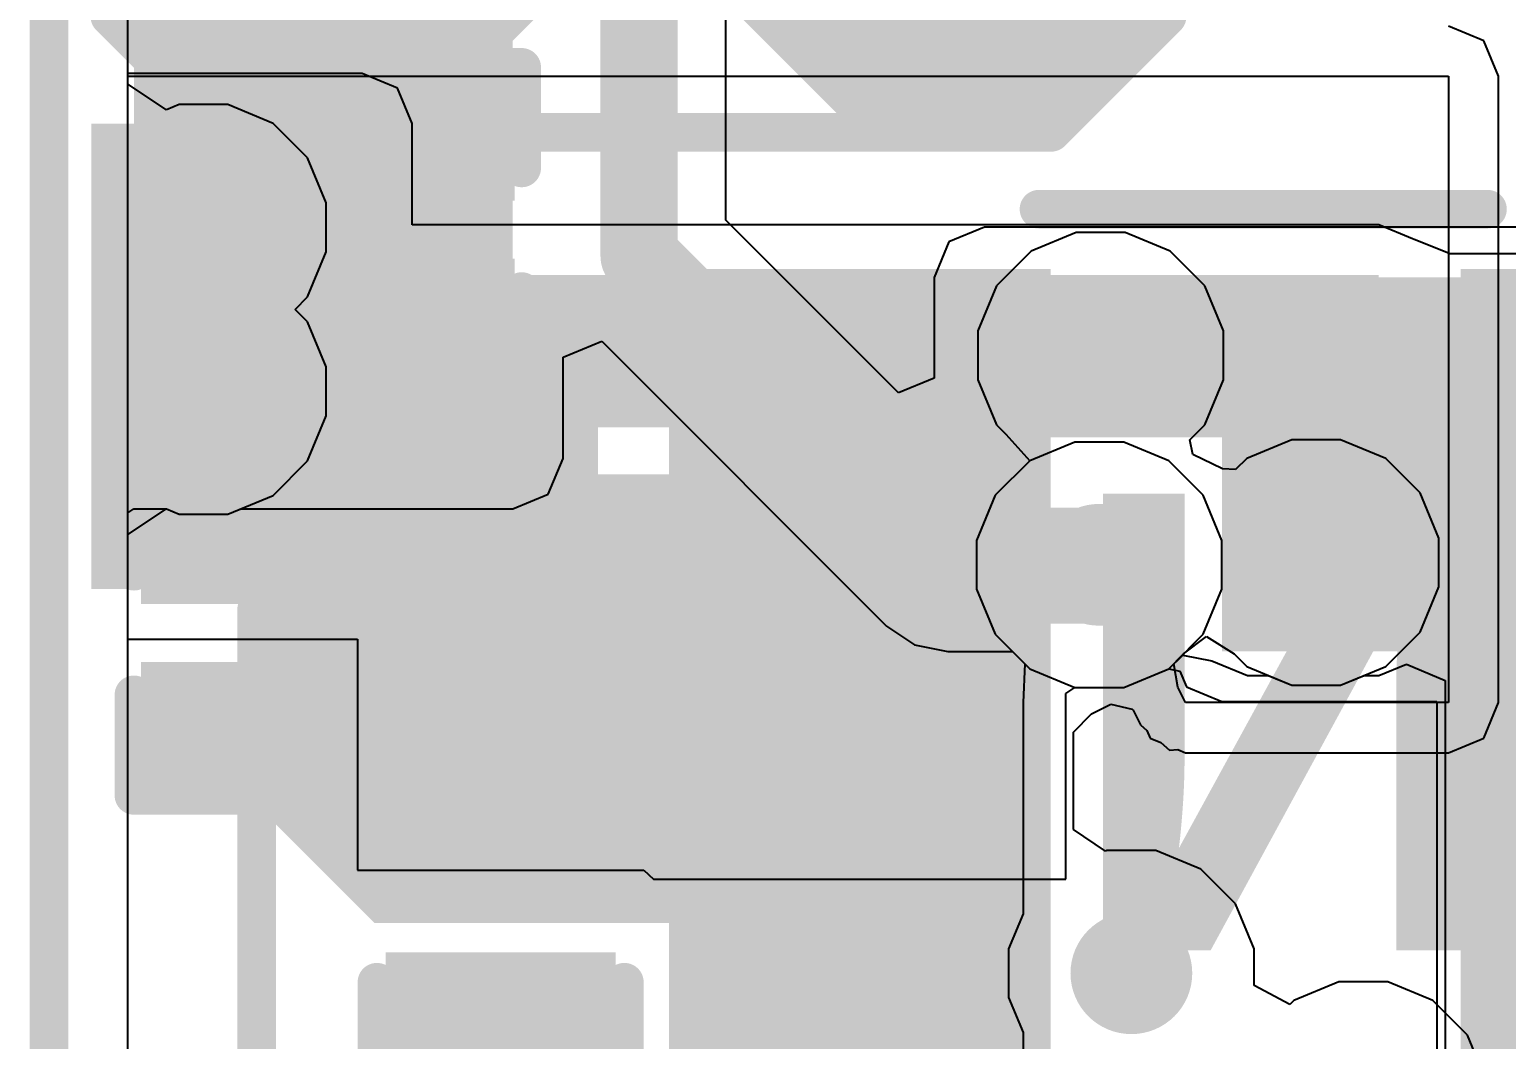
# Model space of a CAD drawing. Header units: inches. Extents: x 0 to 5429, y 0 to 5429.
# Drawn here: x -0.064 to 4.788, y 12.889 to 16.206 of the extents above; entities that cross this region are included whole.
import ezdxf

# ---------------------------------------------------------------- set-up
doc = ezdxf.new("R2010")
doc.units = ezdxf.units.IN
for name, color, linetype in [('Board Outline', 216, 'Continuous'), ('Bottom Layer', 5, 'Continuous'), ('Bottom Overlay', 54, 'Continuous'), ('Bottom Paste', 16, 'Continuous'), ('Bottom Solder', 6, 'Continuous'), ('Ground', 16, 'Continuous'), ('Power', 76, 'Continuous'), ('Top Layer', 1, 'Continuous'), ('Top Overlay', 2, 'Continuous'), ('Top Paste', 8, 'Continuous'), ('Top Solder', 216, 'Continuous'), ('Via Holes', 16, 'Continuous')]:
    doc.layers.add(name, color=color, linetype=linetype)
doc.styles.add('Arial_Bold', font='', dxfattribs={"height": 0.2})
doc.styles.get('Arial_Bold').set_extended_font_data('Arial', bold=True)

# ---------------------------------------------------------------- blocks, each defined once
blk = doc.blocks.new('TSOT_23_8_15')
at = {"layer": 'Top Layer'}
for points in [[(-0.775, 0.75), (-1.825, 0.75), (-1.825, 1.2), (-0.775, 1.2)], [(1.825, 0.75), (0.775, 0.75), (0.775, 1.2), (1.825, 1.2)], [(-0.775, 0.1), (-1.825, 0.1), (-1.825, 0.55), (-0.775, 0.55)], [(1.825, 0.1), (0.775, 0.1), (0.775, 0.55), (1.825, 0.55)], [(-0.775, -0.55), (-1.825, -0.55), (-1.825, -0.1), (-0.775, -0.1)], [(1.825, -0.55), (0.775, -0.55), (0.775, -0.1), (1.825, -0.1)], [(-0.775, -1.2), (-1.825, -1.2), (-1.825, -0.75), (-0.775, -0.75)], [(1.825, -1.2), (0.775, -1.2), (0.775, -0.75), (1.825, -0.75)]]:
    blk.add_hatch(color=1, dxfattribs=at).paths.add_polyline_path(points)
at = {"layer": 'Top Paste'}
for points in [[(-0.775, 0.75), (-1.825, 0.75), (-1.825, 1.2), (-0.775, 1.2)], [(1.825, 0.75), (0.775, 0.75), (0.775, 1.2), (1.825, 1.2)], [(-0.775, 0.1), (-1.825, 0.1), (-1.825, 0.55), (-0.775, 0.55)], [(1.825, 0.1), (0.775, 0.1), (0.775, 0.55), (1.825, 0.55)], [(-0.775, -0.55), (-1.825, -0.55), (-1.825, -0.1), (-0.775, -0.1)], [(1.825, -0.55), (0.775, -0.55), (0.775, -0.1), (1.825, -0.1)], [(-0.775, -1.2), (-1.825, -1.2), (-1.825, -0.75), (-0.775, -0.75)], [(1.825, -1.2), (0.775, -1.2), (0.775, -0.75), (1.825, -0.75)]]:
    blk.add_hatch(color=8, dxfattribs=at).paths.add_polyline_path(points)
at = {"layer": 'Top Solder'}
for points in [[(-0.6734, 0.6484), (-1.9266, 0.6484), (-1.9266, 1.3016), (-0.6734, 1.3016)], [(1.9266, 0.6484), (0.6734, 0.6484), (0.6734, 1.3016), (1.9266, 1.3016)], [(-0.6734, -0.0016), (-1.9266, -0.0016), (-1.9266, 0.6516), (-0.6734, 0.6516)], [(1.9266, -0.0016), (0.6734, -0.0016), (0.6734, 0.6516), (1.9266, 0.6516)], [(-0.6734, -0.6516), (-1.9266, -0.6516), (-1.9266, 0.0016), (-0.6734, 0.0016)], [(1.9266, -0.6516), (0.6734, -0.6516), (0.6734, 0.0016), (1.9266, 0.0016)], [(-0.6734, -1.3016), (-1.9266, -1.3016), (-1.9266, -0.6484), (-0.6734, -0.6484)], [(1.9266, -1.3016), (0.6734, -1.3016), (0.6734, -0.6484), (1.9266, -0.6484)]]:
    blk.add_hatch(color=216, dxfattribs=at).paths.add_polyline_path(points)
at = {"layer": 'Top Overlay', "const_width": 0.127}
for points in [[(-0.7112, 1.4986), (0.762, 1.4986)], [(-2.1082, 1.1176), (-1.9812, 0.9906)], [(-2.1082, 0.8636), (-2.1082, 1.1176)], [(-2.1082, 0.8636), (-1.9812, 0.9906)], [(-0.7112, -1.4986), (0.762, -1.4986)], [(-0.6096, -1.4986), (0.5842, -1.4986)]]:
    blk.add_lwpolyline(points, dxfattribs=at)
at = {"layer": 'Top Overlay', "const_width": 0.0635}
for points in [[(-0.7429, 1.4986, 1), (-0.6794, 1.4986, 1)], [(0.7302, 1.4986, 1), (0.7937, 1.4986, 1)], [(-2.1399, 1.1176, 1), (-2.0764, 1.1176, 1)], [(-2.1399, 1.1176, 1), (-2.0764, 1.1176, 1)], [(-2.013, 0.9906, 1), (-1.9494, 0.9906, 1)], [(-2.013, 0.9906, 1), (-1.9494, 0.9906, 1)], [(-2.1399, 0.8636, 1), (-2.0764, 0.8636, 1)], [(-2.1399, 0.8636, 1), (-2.0764, 0.8636, 1)], [(-0.7429, -1.4986, 1), (-0.6794, -1.4986, 1)], [(-0.6413, -1.4986, 1), (-0.5778, -1.4986, 1)], [(0.5524, -1.4986, 1), (0.6159, -1.4986, 1)], [(0.7302, -1.4986, 1), (0.7937, -1.4986, 1)]]:
    blk.add_lwpolyline(points, format="xyb", close=True, dxfattribs=at)
blk = doc.blocks.new('2_T____P___B_27')
at = {"layer": 'Bottom Layer'}
for points in [[(0.2857, 0.762), (-0.2857, 0.762), (-0.5715, 0.4763), (-0.5715, -0.4763), (-0.2857, -0.762), (0.2857, -0.762), (0.5715, -0.4763), (0.5715, 0.4763)], [(2.2858, 0.762), (1.7143, 0.762), (1.4285, 0.4763), (1.4285, -0.4763), (1.7143, -0.762), (2.2858, -0.762), (2.5715, -0.4763), (2.5715, 0.4763)]]:
    blk.add_hatch(color=5, dxfattribs=at).paths.add_polyline_path(points)
at = {"layer": 'Bottom Paste'}
for points in [[(0.2857, 0.762), (-0.2857, 0.762), (-0.5715, 0.4763), (-0.5715, -0.4763), (-0.2857, -0.762), (0.2857, -0.762), (0.5715, -0.4763), (0.5715, 0.4763)], [(2.2858, 0.762), (1.7143, 0.762), (1.4285, 0.4763), (1.4285, -0.4763), (1.7143, -0.762), (2.2858, -0.762), (2.5715, -0.4763), (2.5715, 0.4763)]]:
    blk.add_hatch(color=16, dxfattribs=at).paths.add_polyline_path(points)
at = {"layer": 'Bottom Solder'}
for points in [[(0.3366, 0.8636), (-0.3366, 0.8636), (-0.6731, 0.5271), (-0.6731, -0.5271), (-0.3366, -0.8636), (0.3366, -0.8636), (0.6731, -0.5271), (0.6731, 0.5271)], [(2.3366, 0.8636), (1.6635, 0.8636), (1.3269, 0.5271), (1.3269, -0.5271), (1.6635, -0.8636), (2.3366, -0.8636), (2.6731, -0.5271), (2.6731, 0.5271)]]:
    blk.add_hatch(color=6, dxfattribs=at).paths.add_polyline_path(points)
at = {"layer": 'Bottom Overlay', "const_width": 0.127}
for points in [[(-0.3556, 0.9144), (-0.7366, 0.5334)], [(2.3556, 0.9144), (-0.3556, 0.9144)], [(2.7366, 0.5334), (2.3556, 0.9144)], [(-0.7366, 0.5334), (-0.7366, -0.5334)], [(2.7366, 0.5334), (2.7366, -0.5334)], [(-0.3556, -0.9144), (-0.7366, -0.5334)], [(2.7366, -0.5334), (2.3556, -0.9144)], [(2.3556, -0.9144), (-0.3556, -0.9144)]]:
    blk.add_lwpolyline(points, dxfattribs=at)
at = {"layer": 'Bottom Overlay', "const_width": 0.0635}
for points in [[(-0.3874, 0.9144, 1), (-0.3239, 0.9144, 1)], [(-0.3874, 0.9144, 1), (-0.3239, 0.9144, 1)], [(2.3239, 0.9144, 1), (2.3874, 0.9144, 1)], [(2.3239, 0.9144, 1), (2.3874, 0.9144, 1)], [(-0.7683, 0.5334, 1), (-0.7048, 0.5334, 1)], [(-0.7683, 0.5334, 1), (-0.7048, 0.5334, 1)], [(2.7049, 0.5334, 1), (2.7684, 0.5334, 1)], [(2.7049, 0.5334, 1), (2.7684, 0.5334, 1)], [(-0.7683, -0.5334, 1), (-0.7048, -0.5334, 1)], [(-0.7683, -0.5334, 1), (-0.7048, -0.5334, 1)], [(2.7049, -0.5334, 1), (2.7684, -0.5334, 1)], [(2.7049, -0.5334, 1), (2.7684, -0.5334, 1)], [(-0.3874, -0.9144, 1), (-0.3239, -0.9144, 1)], [(-0.3874, -0.9144, 1), (-0.3239, -0.9144, 1)], [(2.3239, -0.9144, 1), (2.3874, -0.9144, 1)], [(2.3239, -0.9144, 1), (2.3874, -0.9144, 1)]]:
    blk.add_lwpolyline(points, format="xyb", close=True, dxfattribs=at)
blk = doc.blocks.new('2_T____P___B_31')
at = {"layer": 'Bottom Layer'}
for points in [[(0.2857, 0.762), (-0.2857, 0.762), (-0.5715, 0.4763), (-0.5715, -0.4763), (-0.2857, -0.762), (0.2857, -0.762), (0.5715, -0.4763), (0.5715, 0.4763)], [(2.2858, 0.762), (1.7143, 0.762), (1.4285, 0.4763), (1.4285, -0.4763), (1.7143, -0.762), (2.2858, -0.762), (2.5715, -0.4763), (2.5715, 0.4763)]]:
    blk.add_hatch(color=5, dxfattribs=at).paths.add_polyline_path(points)
at = {"layer": 'Bottom Paste'}
for points in [[(0.2857, 0.762), (-0.2857, 0.762), (-0.5715, 0.4763), (-0.5715, -0.4763), (-0.2857, -0.762), (0.2857, -0.762), (0.5715, -0.4763), (0.5715, 0.4763)], [(2.2858, 0.762), (1.7143, 0.762), (1.4285, 0.4763), (1.4285, -0.4763), (1.7143, -0.762), (2.2858, -0.762), (2.5715, -0.4763), (2.5715, 0.4763)]]:
    blk.add_hatch(color=16, dxfattribs=at).paths.add_polyline_path(points)
at = {"layer": 'Bottom Solder'}
for points in [[(0.3366, 0.8636), (-0.3366, 0.8636), (-0.6731, 0.5271), (-0.6731, -0.5271), (-0.3366, -0.8636), (0.3366, -0.8636), (0.6731, -0.5271), (0.6731, 0.5271)], [(2.3366, 0.8636), (1.6635, 0.8636), (1.3269, 0.5271), (1.3269, -0.5271), (1.6635, -0.8636), (2.3366, -0.8636), (2.6731, -0.5271), (2.6731, 0.5271)]]:
    blk.add_hatch(color=6, dxfattribs=at).paths.add_polyline_path(points)
at = {"layer": 'Bottom Overlay', "const_width": 0.127}
for points in [[(-0.7366, 0.5334), (-0.3556, 0.9144)], [(2.3556, 0.9144), (-0.3556, 0.9144)], [(2.7366, 0.5334), (2.3556, 0.9144)], [(-0.7366, -0.5334), (-0.7366, 0.5334)], [(2.7366, -0.5334), (2.7366, 0.5334)], [(-0.3556, -0.9144), (-0.7366, -0.5334)], [(2.3556, -0.9144), (2.7366, -0.5334)], [(2.3556, -0.9144), (-0.3556, -0.9144)]]:
    blk.add_lwpolyline(points, dxfattribs=at)
at = {"layer": 'Bottom Overlay', "const_width": 0.0635}
for points in [[(-0.3874, 0.9144, 1), (-0.3239, 0.9144, 1)], [(-0.3874, 0.9144, 1), (-0.3239, 0.9144, 1)], [(2.3239, 0.9144, 1), (2.3874, 0.9144, 1)], [(2.3239, 0.9144, 1), (2.3874, 0.9144, 1)], [(-0.7683, 0.5334, 1), (-0.7048, 0.5334, 1)], [(-0.7683, 0.5334, 1), (-0.7048, 0.5334, 1)], [(2.7049, 0.5334, 1), (2.7684, 0.5334, 1)], [(2.7049, 0.5334, 1), (2.7684, 0.5334, 1)], [(-0.7683, -0.5334, 1), (-0.7048, -0.5334, 1)], [(-0.7683, -0.5334, 1), (-0.7048, -0.5334, 1)], [(2.7049, -0.5334, 1), (2.7684, -0.5334, 1)], [(2.7049, -0.5334, 1), (2.7684, -0.5334, 1)], [(-0.3874, -0.9144, 1), (-0.3239, -0.9144, 1)], [(-0.3874, -0.9144, 1), (-0.3239, -0.9144, 1)], [(2.3239, -0.9144, 1), (2.3874, -0.9144, 1)], [(2.3239, -0.9144, 1), (2.3874, -0.9144, 1)]]:
    blk.add_lwpolyline(points, format="xyb", close=True, dxfattribs=at)
blk = doc.blocks.new('C___0402_60')
at = {"layer": 'Top Layer'}
for points in [[(-0.6985, -0.3175), (-0.6985, 0.3175), (-0.2413, 0.3175), (-0.2413, -0.3175)], [(0.2413, -0.3175), (0.2413, 0.3175), (0.6985, 0.3175), (0.6985, -0.3175)]]:
    blk.add_hatch(color=1, dxfattribs=at).paths.add_polyline_path(points)
at = {"layer": 'Top Paste'}
for points in [[(-0.6985, -0.3175), (-0.6985, 0.3175), (-0.2413, 0.3175), (-0.2413, -0.3175)], [(0.2413, -0.3175), (0.2413, 0.3175), (0.6985, 0.3175), (0.6985, -0.3175)]]:
    blk.add_hatch(color=8, dxfattribs=at).paths.add_polyline_path(points)
at = {"layer": 'Top Solder'}
for points in [[(-0.7585, -0.3775), (-0.7585, 0.3775), (-0.1813, 0.3775), (-0.1813, -0.3775)], [(0.1813, -0.3775), (0.1813, 0.3775), (0.7585, 0.3775), (0.7585, -0.3775)]]:
    blk.add_hatch(color=216, dxfattribs=at).paths.add_polyline_path(points)
at = {"layer": 'Top Overlay', "const_width": 0.127}
for points in [[(-0.7874, 0.4064), (-0.2794, 0.4064)], [(-0.7874, 0.4064), (-0.7874, -0.4064)], [(0.2794, 0.4064), (0.7874, 0.4064)], [(0.7874, 0.4064), (0.7874, -0.4064)], [(-0.7874, -0.4064), (-0.2794, -0.4064)], [(0.2794, -0.4064), (0.7874, -0.4064)]]:
    blk.add_lwpolyline(points, dxfattribs=at)
at = {"layer": 'Top Overlay', "const_width": 0.0635}
for points in [[(-0.8191, 0.4064, 1), (-0.7556, 0.4064, 1)], [(-0.8191, 0.4064, 1), (-0.7556, 0.4064, 1)], [(-0.3111, 0.4064, 1), (-0.2477, 0.4064, 1)], [(0.2477, 0.4064, 1), (0.3111, 0.4064, 1)], [(0.7556, 0.4064, 1), (0.8191, 0.4064, 1)], [(0.7556, 0.4064, 1), (0.8191, 0.4064, 1)], [(-0.8191, -0.4064, 1), (-0.7556, -0.4064, 1)], [(-0.8191, -0.4064, 1), (-0.7556, -0.4064, 1)], [(-0.3111, -0.4064, 1), (-0.2477, -0.4064, 1)], [(0.2477, -0.4064, 1), (0.3111, -0.4064, 1)], [(0.7556, -0.4064, 1), (0.8191, -0.4064, 1)], [(0.7556, -0.4064, 1), (0.8191, -0.4064, 1)]]:
    blk.add_lwpolyline(points, format="xyb", close=True, dxfattribs=at)
blk = doc.blocks.new('CAP_0201_61')
at = {"layer": 'Top Layer'}
for points in [[(-0.45, 0.15), (-0.15, 0.15), (-0.15, -0.15), (-0.45, -0.15)], [(0.15, 0.15), (0.45, 0.15), (0.45, -0.15), (0.15, -0.15)]]:
    blk.add_hatch(color=1, dxfattribs=at).paths.add_polyline_path(points)
at = {"layer": 'Top Paste'}
for points in [[(-0.45, 0.15), (-0.15, 0.15), (-0.15, -0.15), (-0.45, -0.15)], [(0.15, 0.15), (0.45, 0.15), (0.45, -0.15), (0.15, -0.15)]]:
    blk.add_hatch(color=8, dxfattribs=at).paths.add_polyline_path(points)
at = {"layer": 'Top Solder'}
for points in [[(-0.505, 0.205), (-0.095, 0.205), (-0.095, -0.205), (-0.505, -0.205)], [(0.095, 0.205), (0.505, 0.205), (0.505, -0.205), (0.095, -0.205)]]:
    blk.add_hatch(color=216, dxfattribs=at).paths.add_polyline_path(points)
at = {"layer": 'Top Overlay', "const_width": 0.127}
for points in [[(-0.5334, 0.2286), (-0.2032, 0.2286)], [(-0.5334, 0.2286), (-0.5334, -0.2286)], [(0.2032, 0.2286), (0.5334, 0.2286)], [(0.5334, 0.2286), (0.5334, -0.2286)], [(-0.5334, -0.2286), (-0.2032, -0.2286)], [(0.2032, -0.2286), (0.5334, -0.2286)]]:
    blk.add_lwpolyline(points, dxfattribs=at)
at = {"layer": 'Top Overlay', "const_width": 0.0635}
for points in [[(-0.5651, 0.2286, 1), (-0.5016, 0.2286, 1)], [(-0.5651, 0.2286, 1), (-0.5016, 0.2286, 1)], [(-0.2349, 0.2286, 1), (-0.1714, 0.2286, 1)], [(0.1714, 0.2286, 1), (0.2349, 0.2286, 1)], [(0.5016, 0.2286, 1), (0.5651, 0.2286, 1)], [(0.5016, 0.2286, 1), (0.5651, 0.2286, 1)], [(-0.5651, -0.2286, 1), (-0.5016, -0.2286, 1)], [(-0.5651, -0.2286, 1), (-0.5016, -0.2286, 1)], [(-0.2349, -0.2286, 1), (-0.1714, -0.2286, 1)], [(0.1714, -0.2286, 1), (0.2349, -0.2286, 1)], [(0.5016, -0.2286, 1), (0.5651, -0.2286, 1)], [(0.5016, -0.2286, 1), (0.5651, -0.2286, 1)]]:
    blk.add_lwpolyline(points, format="xyb", close=True, dxfattribs=at)
blk = doc.blocks.new('CAP_0201_82')
at = {"layer": 'Top Layer'}
for points in [[(-0.45, 0.15), (-0.15, 0.15), (-0.15, -0.15), (-0.45, -0.15)], [(0.15, 0.15), (0.45, 0.15), (0.45, -0.15), (0.15, -0.15)]]:
    blk.add_hatch(color=1, dxfattribs=at).paths.add_polyline_path(points)
at = {"layer": 'Top Paste'}
for points in [[(-0.45, 0.15), (-0.15, 0.15), (-0.15, -0.15), (-0.45, -0.15)], [(0.15, 0.15), (0.45, 0.15), (0.45, -0.15), (0.15, -0.15)]]:
    blk.add_hatch(color=8, dxfattribs=at).paths.add_polyline_path(points)
at = {"layer": 'Top Solder'}
for points in [[(-0.505, 0.205), (-0.095, 0.205), (-0.095, -0.205), (-0.505, -0.205)], [(0.095, 0.205), (0.505, 0.205), (0.505, -0.205), (0.095, -0.205)]]:
    blk.add_hatch(color=216, dxfattribs=at).paths.add_polyline_path(points)
at = {"layer": 'Top Overlay', "const_width": 0.127}
for points in [[(-0.2032, 0.2286), (-0.5334, 0.2286)], [(-0.5334, -0.2286), (-0.5334, 0.2286)], [(0.5334, 0.2286), (0.2032, 0.2286)], [(0.5334, -0.2286), (0.5334, 0.2286)], [(-0.2032, -0.2286), (-0.5334, -0.2286)], [(0.5334, -0.2286), (0.2032, -0.2286)]]:
    blk.add_lwpolyline(points, dxfattribs=at)
at = {"layer": 'Top Overlay', "const_width": 0.0635}
for points in [[(-0.5651, 0.2286, 1), (-0.5016, 0.2286, 1)], [(-0.5651, 0.2286, 1), (-0.5016, 0.2286, 1)], [(-0.2349, 0.2286, 1), (-0.1714, 0.2286, 1)], [(0.1714, 0.2286, 1), (0.2349, 0.2286, 1)], [(0.5016, 0.2286, 1), (0.5651, 0.2286, 1)], [(0.5016, 0.2286, 1), (0.5651, 0.2286, 1)], [(-0.5651, -0.2286, 1), (-0.5016, -0.2286, 1)], [(-0.5651, -0.2286, 1), (-0.5016, -0.2286, 1)], [(-0.2349, -0.2286, 1), (-0.1714, -0.2286, 1)], [(0.1714, -0.2286, 1), (0.2349, -0.2286, 1)], [(0.5016, -0.2286, 1), (0.5651, -0.2286, 1)], [(0.5016, -0.2286, 1), (0.5651, -0.2286, 1)]]:
    blk.add_lwpolyline(points, format="xyb", close=True, dxfattribs=at)

msp = doc.modelspace()

# ---------------------------------------------------------------- hatches: boundary and pattern name
at = {"layer": 'Bottom Layer'}
for points in [[(0.2794, 14.797), (1.524, 14.797), (1.524, 17.272), (0.2794, 17.272)], [(3.0734, 14.8666), (5.4356, 14.8666), (5.4356, 15.3924), (3.0734, 15.3924)], [(3.8532, 14.1641), (5.4356, 14.1641), (5.4356, 15.3924), (3.8532, 15.3924)], [(4.7244, 10.8458), (6.4516, 10.8458), (6.4516, 15.3924), (4.7244, 15.3924)]]:
    msp.add_hatch(color=5, dxfattribs=at).paths.add_polyline_path(points)
h = msp.add_hatch(color=5, dxfattribs=at)
edge = h.paths.add_edge_path()
edge.add_arc((0.5081, 15.5565), 0.2, 0, 360)
h = msp.add_hatch(color=5, dxfattribs=at)
edge = h.paths.add_edge_path()
edge.add_arc((3.4551, 15.136), 0.2, 0, 360)
h = msp.add_hatch(color=5, dxfattribs=at)
edge = h.paths.add_edge_path()
edge.add_arc((0.5081, 15.0179), 0.2, 0, 360)
h = msp.add_hatch(color=5, dxfattribs=at)
edge = h.paths.add_edge_path()
edge.add_arc((4.1633, 14.4556), 0.2, 0, 360)
h = msp.add_hatch(color=5, dxfattribs=at)
edge = h.paths.add_edge_path()
edge.add_arc((3.4505, 14.4481), 0.2, 0, 360)
h = msp.add_hatch(color=5, dxfattribs=at)
edge = h.paths.add_edge_path()
edge.add_arc((3.556, 13.1064), 0.2, 0, 360)
at = {"layer": 'Ground'}
h = msp.add_hatch(color=16, dxfattribs=at)
edge = h.paths.add_edge_path()
edge.add_arc((0.5081, 15.5565), 0.2, 0, 360)
h = msp.add_hatch(color=16, dxfattribs=at)
edge = h.paths.add_edge_path()
edge.add_arc((3.4551, 15.136), 0.2, 0, 360)
h = msp.add_hatch(color=16, dxfattribs=at)
edge = h.paths.add_edge_path()
edge.add_arc((0.5081, 15.0179), 0.2, 0, 360)
h = msp.add_hatch(color=16, dxfattribs=at)
edge = h.paths.add_edge_path()
edge.add_arc((4.1633, 14.4556), 0.2, 0, 360)
h = msp.add_hatch(color=16, dxfattribs=at)
edge = h.paths.add_edge_path()
edge.add_arc((3.4505, 14.4481), 0.2, 0, 360)
h = msp.add_hatch(color=16, dxfattribs=at)
edge = h.paths.add_edge_path()
edge.add_arc((3.556, 13.1064), 0.2, 0, 360)
at = {"layer": 'Power'}
h = msp.add_hatch(color=76, dxfattribs=at)
edge = h.paths.add_edge_path()
edge.add_arc((0.5081, 15.5565), 0.2, 0, 360)
h = msp.add_hatch(color=76, dxfattribs=at)
edge = h.paths.add_edge_path()
edge.add_arc((3.4551, 15.136), 0.2, 0, 360)
h = msp.add_hatch(color=76, dxfattribs=at)
edge = h.paths.add_edge_path()
edge.add_arc((0.5081, 15.0179), 0.2, 0, 360)
h = msp.add_hatch(color=76, dxfattribs=at)
edge = h.paths.add_edge_path()
edge.add_arc((4.1633, 14.4556), 0.2, 0, 360)
h = msp.add_hatch(color=76, dxfattribs=at)
edge = h.paths.add_edge_path()
edge.add_arc((3.4505, 14.4481), 0.2, 0, 360)
h = msp.add_hatch(color=76, dxfattribs=at)
edge = h.paths.add_edge_path()
edge.add_arc((3.556, 13.1064), 0.2, 0, 360)
at = {"layer": 'Top Layer'}
for points in [[(0.1394, 14.3685), (1.0289, 14.3685), (1.0289, 15.8974), (0.1394, 15.8974)], [(0.1394, 14.9001), (4.3688, 14.9001), (4.3688, 15.4004), (0.1394, 15.4004)], [(0.1394, 14.3685), (1.8034, 14.3685), (1.8034, 15.4004), (0.1394, 15.4004)], [(3.937, 14.2494), (4.3688, 14.2494), (4.3688, 15.4004), (3.937, 15.4004)]]:
    msp.add_hatch(color=1, dxfattribs=at).paths.add_polyline_path(points)
h = msp.add_hatch(color=1, dxfattribs=at)
edge = h.paths.add_edge_path()
edge.add_arc((0.5081, 15.5565), 0.2, 0, 360)
h = msp.add_hatch(color=1, dxfattribs=at)
edge = h.paths.add_edge_path()
edge.add_arc((3.4551, 15.136), 0.2, 0, 360)
h = msp.add_hatch(color=1, dxfattribs=at)
edge = h.paths.add_edge_path()
edge.add_arc((0.5081, 15.0179), 0.2, 0, 360)
h = msp.add_hatch(color=1, dxfattribs=at)
edge = h.paths.add_edge_path()
edge.add_arc((4.1633, 14.4556), 0.2, 0, 360)
h = msp.add_hatch(color=1, dxfattribs=at)
edge = h.paths.add_edge_path()
edge.add_arc((3.4505, 14.4481), 0.2, 0, 360)
h = msp.add_hatch(color=1, dxfattribs=at)
edge = h.paths.add_edge_path()
edge.add_arc((3.556, 13.1064), 0.2, 0, 360)
at = {"layer": 'Via Holes'}
h = msp.add_hatch(color=7, dxfattribs=at)
edge = h.paths.add_edge_path()
edge.add_arc((0.5081, 15.5565), 0.1, 0, 360)
h = msp.add_hatch(color=7, dxfattribs=at)
edge = h.paths.add_edge_path()
edge.add_arc((3.4551, 15.136), 0.1, 0, 360)
h = msp.add_hatch(color=7, dxfattribs=at)
edge = h.paths.add_edge_path()
edge.add_arc((0.5081, 15.0179), 0.1, 0, 360)
h = msp.add_hatch(color=7, dxfattribs=at)
edge = h.paths.add_edge_path()
edge.add_arc((4.1633, 14.4556), 0.1, 0, 360)
h = msp.add_hatch(color=7, dxfattribs=at)
edge = h.paths.add_edge_path()
edge.add_arc((3.4505, 14.4481), 0.1, 0, 360)
h = msp.add_hatch(color=7, dxfattribs=at)
edge = h.paths.add_edge_path()
edge.add_arc((3.556, 13.1064), 0.1, 0, 360)

# ---------------------------------------------------------------- linework, layer by layer
at = {"layer": 'Board Outline', "const_width": 0.127}
msp.add_lwpolyline([(0, 2), (0, 29)], dxfattribs=at)
at = {"layer": 'Bottom Layer'}
for p, q in [((2.2238, 15.5803), (2.2238, 17.243)), ((2.7911, 15.013), (2.2238, 15.5803)), ((3.0734, 15.5574), (2.9568, 15.509)), ((6.4516, 15.5574), (3.0734, 15.5574)), ((2.9568, 15.509), (2.9084, 15.3924)), ((2.9084, 15.3924), (2.9084, 15.0616)), ((1.689, 15.1298), (1.816, 15.1824)), ((1.816, 15.1824), (2.7517, 14.2467)), ((1.689, 14.797), (1.689, 15.1298)), ((2.9084, 15.0616), (2.7911, 15.013)), ((1.6406, 14.6803), (1.689, 14.797)), ((1.524, 14.632), (1.6406, 14.6803)), ((0.259, 14.6184), (0.2794, 14.632)), ((0.259, 8.4074), (0.259, 14.6184)), ((0.2794, 14.632), (0.386, 14.632)), ((0.386, 14.632), (0.4279, 14.6147)), ((0.4279, 14.6147), (0.5883, 14.6147)), ((0.5883, 14.6147), (0.6302, 14.632)), ((0.6302, 14.632), (1.524, 14.632)), ((2.7517, 14.2467), (2.7517, 14.2467)), ((2.7517, 14.2467), (2.8441, 14.1849)), ((2.8441, 14.1849), (2.9531, 14.1632)), ((2.9531, 14.1632), (2.9531, 14.1632)), ((2.9531, 14.1632), (3.1652, 14.1632)), ((3.1652, 14.1632), (3.2221, 14.1063)), ((3.2221, 14.1063), (3.3703, 14.0449)), ((3.5307, 14.0449), (3.6789, 14.1063)), ((3.6789, 14.1063), (3.7152, 14.0991)), ((3.7152, 14.0991), (3.7366, 14.0474)), ((3.3703, 14.0449), (3.5307, 14.0449)), ((3.7366, 14.0474), (3.8532, 13.9991)), ((3.8532, 13.9991), (4.5594, 13.9991)), ((4.5594, 13.9991), (4.5594, 11.7602))]:
    msp.add_line(p, q, dxfattribs=at)
at = {"layer": 'Bottom Layer', "const_width": 0.254}
for points in [[(1.939, 15.4623), (1.939, 17.361)], [(1.939, 15.4623), (2.9531, 14.4481)], [(2.9531, 14.4481), (3.4505, 14.4481)]]:
    msp.add_lwpolyline(points, dxfattribs=at)
at = {"layer": 'Bottom Layer', "const_width": 0.127}
for points in [[(1.8755, 15.4623, 1), (2.0025, 15.4623, 1)], [(1.8755, 15.4623, 1), (2.0025, 15.4623, 1)], [(2.8896, 14.4481, 1), (3.0166, 14.4481, 1)], [(2.8896, 14.4481, 1), (3.0166, 14.4481, 1)], [(3.387, 14.4481, 1), (3.514, 14.4481, 1)]]:
    msp.add_lwpolyline(points, format="xyb", close=True, dxfattribs=at)
at = {"layer": 'Ground'}
for p, q in [((0.259, 16.0272), (0.259, 29)), ((0.386, 15.9424), (0.259, 16.0272)), ((0.4279, 15.9597), (0.386, 15.9424)), ((0.5883, 15.9597), (0.4279, 15.9597)), ((0.7365, 15.8983), (0.5883, 15.9597)), ((0.8499, 15.7849), (0.7365, 15.8983)), ((0.9113, 15.6367), (0.8499, 15.7849)), ((0.9113, 15.4763), (0.9113, 15.6367)), ((3.3749, 15.5392), (3.2267, 15.4779)), ((3.5353, 15.5392), (3.3749, 15.5392)), ((3.6835, 15.4779), (3.5353, 15.5392)), ((3.2267, 15.4779), (3.1133, 15.3644)), ((3.7969, 15.3644), (3.6835, 15.4779)), ((0.8499, 15.3281), (0.9113, 15.4763)), ((3.1133, 15.3644), (3.0519, 15.2162)), ((3.8583, 15.2162), (3.7969, 15.3644)), ((0.809, 15.2872), (0.8499, 15.3281)), ((0.8499, 15.2463), (0.809, 15.2872)), ((0.9113, 15.0981), (0.8499, 15.2463)), ((3.0519, 15.2162), (3.0519, 15.0558)), ((3.8583, 15.0558), (3.8583, 15.2162)), ((0.9113, 14.9377), (0.9113, 15.0981)), ((3.0519, 15.0558), (3.1133, 14.9076)), ((3.7969, 14.9076), (3.8583, 15.0558)), ((0.8499, 14.7895), (0.9113, 14.9377)), ((3.1133, 14.9076), (3.1436, 14.8773)), ((3.7476, 14.8584), (3.7969, 14.9076)), ((3.1436, 14.8773), (3.2221, 14.7899)), ((3.758, 14.8104), (3.7476, 14.8584)), ((4.0831, 14.8588), (3.9349, 14.7975)), ((4.2435, 14.8588), (4.0831, 14.8588)), ((4.3916, 14.7975), (4.2435, 14.8588)), ((3.8553, 14.7635), (3.758, 14.8104)), ((0.7365, 14.6761), (0.8499, 14.7895)), ((3.2221, 14.7899), (3.1087, 14.6765)), ((3.8986, 14.7612), (3.8553, 14.7635)), ((3.9349, 14.7975), (3.8986, 14.7612)), ((4.5051, 14.684), (4.3916, 14.7975)), ((0.5883, 14.6147), (0.7365, 14.6761)), ((3.1087, 14.6765), (3.0473, 14.5283)), ((4.5665, 14.5358), (4.5051, 14.684)), ((0.259, 14.5472), (0.386, 14.632)), ((0.386, 14.632), (0.4279, 14.6147)), ((0.4279, 14.6147), (0.5883, 14.6147)), ((0.259, 8.4074), (0.259, 14.5472)), ((3.0473, 14.5283), (3.0473, 14.3679)), ((4.5665, 14.3754), (4.5665, 14.5358)), ((3.0473, 14.3679), (3.1087, 14.2197)), ((4.5051, 14.2273), (4.5665, 14.3754)), ((3.1087, 14.2197), (3.2221, 14.1063)), ((4.3916, 14.1138), (4.5051, 14.2273)), ((3.7277, 14.1551), (3.8029, 14.213)), ((3.8029, 14.213), (3.8936, 14.1551)), ((3.6789, 14.1063), (3.7277, 14.1551)), ((3.8936, 14.1551), (3.9349, 14.1138)), ((3.2221, 14.1063), (3.3703, 14.0449)), ((3.5307, 14.0449), (3.6789, 14.1063)), ((3.9349, 14.1138), (4.0831, 14.0524)), ((4.2435, 14.0524), (4.3916, 14.1138)), ((3.3703, 14.0449), (3.5307, 14.0449)), ((4.0831, 14.0524), (4.2435, 14.0524))]:
    msp.add_line(p, q, dxfattribs=at)
at = {"layer": 'Power'}
for p, q in [((4.714, 16.1694), (4.5974, 16.2178)), ((4.7624, 16.0528), (4.714, 16.1694)), ((0.259, 9.144), (0.259, 16.0528)), ((0.259, 16.0528), (4.5974, 16.0528)), ((4.5974, 16.0528), (4.5974, 13.9954)), ((4.7624, 13.9954), (4.7624, 16.0528)), ((3.3703, 14.8513), (3.2221, 14.7899)), ((3.5307, 14.8513), (3.3703, 14.8513)), ((3.6789, 14.7899), (3.5307, 14.8513)), ((3.2221, 14.7899), (3.1087, 14.6765)), ((3.7923, 14.6765), (3.6789, 14.7899)), ((3.1087, 14.6765), (3.0473, 14.5283)), ((3.8537, 14.5283), (3.7923, 14.6765)), ((3.0473, 14.5283), (3.0473, 14.3679)), ((3.8537, 14.3679), (3.8537, 14.5283)), ((3.0473, 14.3679), (3.1087, 14.2197)), ((3.7923, 14.2197), (3.8537, 14.3679)), ((3.1087, 14.2197), (3.206, 14.1224)), ((3.695, 14.1224), (3.7923, 14.2197)), ((3.206, 14.1224), (3.2004, 13.9954)), ((3.7087, 14.0463), (3.695, 14.1224)), ((3.734, 13.9954), (3.7087, 14.0463)), ((3.2004, 13.9954), (3.2004, 13.9778)), ((3.2004, 13.9778), (3.2004, 13.3015)), ((3.4255, 13.9584), (3.4883, 13.9905)), ((3.4883, 13.9905), (3.5584, 13.9736)), ((3.5584, 13.9736), (3.5619, 13.971)), ((4.5974, 13.9954), (3.734, 13.9954)), ((4.714, 13.8788), (4.7624, 13.9954)), ((3.3654, 13.8985), (3.4255, 13.9584)), ((3.5619, 13.971), (3.5862, 13.922)), ((3.3654, 13.5782), (3.3654, 13.8985)), ((3.5862, 13.922), (3.6068, 13.904)), ((3.6068, 13.904), (3.6173, 13.8788)), ((3.6173, 13.8788), (3.6526, 13.8641)), ((4.5974, 13.8304), (4.714, 13.8788)), ((3.6526, 13.8641), (3.6814, 13.8391)), ((3.6814, 13.8391), (3.7087, 13.8409)), ((3.7087, 13.8409), (3.734, 13.8304)), ((3.734, 13.8304), (4.5974, 13.8304)), ((3.471, 13.5076), (3.3654, 13.5782)), ((3.4758, 13.5096), (3.471, 13.5076)), ((3.6362, 13.5096), (3.4758, 13.5096)), ((3.7844, 13.4482), (3.6362, 13.5096)), ((3.8978, 13.3348), (3.7844, 13.4482)), ((3.2004, 13.3015), (3.1528, 13.1866)), ((3.9592, 13.1866), (3.8978, 13.3348)), ((3.1528, 13.1866), (3.1528, 13.0262)), ((3.9592, 13.0656), (3.9592, 13.1866)), ((4.0769, 13.0037), (3.9592, 13.0656)), ((4.2378, 13.0778), (4.0896, 13.0164)), ((4.3982, 13.0778), (4.2378, 13.0778)), ((4.5464, 13.0164), (4.3982, 13.0778)), ((3.1528, 13.0262), (3.2004, 12.9113)), ((4.0896, 13.0164), (4.0769, 13.0037)), ((4.6598, 12.903), (4.5464, 13.0164)), ((3.2004, 12.9113), (3.2004, 11.9629)), ((4.7212, 12.7548), (4.6598, 12.903))]:
    msp.add_line(p, q, dxfattribs=at)
at = {"layer": 'Top Layer'}
for p, q in [((0.259, 16.0624), (0.259, 24.9808)), ((1.0289, 16.0624), (0.259, 16.0624)), ((1.1455, 16.0141), (1.0289, 16.0624)), ((1.1938, 15.8974), (1.1455, 16.0141)), ((1.1938, 15.5654), (1.1938, 15.8974)), ((4.3688, 15.5654), (1.1938, 15.5654)), ((4.4798, 15.5194), (4.3688, 15.5654)), ((4.4854, 15.5171), (4.4798, 15.5194)), ((4.6028, 15.4701), (4.4854, 15.5171)), ((4.6424, 15.4701), (4.6028, 15.4701)), ((5.9412, 15.4701), (4.6424, 15.4701)), ((0.259, 8.4074), (0.259, 14.2035)), ((0.259, 14.2035), (1.0142, 14.2035)), ((1.0142, 14.2035), (1.0142, 13.4451)), ((3.6789, 14.1063), (3.7245, 14.1518)), ((3.7245, 14.1518), (3.8204, 14.1328)), ((3.8204, 14.1328), (3.937, 14.0844)), ((4.3688, 14.0844), (4.4594, 14.122)), ((4.4594, 14.122), (4.5864, 14.0678)), ((3.5307, 14.0449), (3.6789, 14.1063)), ((3.937, 14.0844), (4.0058, 14.0844)), ((4.0058, 14.0844), (4.0831, 14.0524)), ((4.2435, 14.0524), (4.3207, 14.0844)), ((4.3207, 14.0844), (4.3688, 14.0844)), ((3.3412, 14.0254), (3.3703, 14.0449)), ((3.3412, 13.4153), (3.3412, 14.0254)), ((3.3703, 14.0449), (3.5307, 14.0449)), ((4.0831, 14.0524), (4.2435, 14.0524)), ((4.5864, 14.0678), (4.5864, 13.4153)), ((1.0142, 13.4451), (1.954, 13.4451)), ((1.954, 13.4451), (1.9864, 13.4153)), ((1.9864, 13.4153), (1.9864, 13.4153)), ((1.9864, 13.4153), (3.3412, 13.4153)), ((4.5864, 13.4153), (4.5864, 12.7653))]:
    msp.add_line(p, q, dxfattribs=at)
for points, const_width in [([(2.777, 14.4427), (2.7797, 14.4454)], 0.381), ([(2.7797, 14.4454), (3.4478, 14.4454)], 0.381), ([(3.4478, 14.4454), (3.4505, 14.4481)], 0.381), ([(1.4841, 13.7499), (1.5269, 13.7927)], 0.254), ([(1.5269, 13.7927), (2.6638, 13.7927)], 0.254)]:
    msp.add_lwpolyline(points, dxfattribs=dict(at, const_width=const_width))
for points, const_width in [([(2.6817, 14.4427, 1), (2.8722, 14.4427, 1)], 0.1905), ([(2.6844, 14.4454, 1), (2.8749, 14.4454, 1)], 0.1905), ([(2.6844, 14.4454, 1), (2.8749, 14.4454, 1)], 0.1905), ([(3.3525, 14.4454, 1), (3.543, 14.4454, 1)], 0.1905), ([(3.3525, 14.4454, 1), (3.543, 14.4454, 1)], 0.1905), ([(3.3553, 14.4481, 1), (3.5458, 14.4481, 1)], 0.1905), ([(1.4206, 13.7499, 1), (1.5476, 13.7499, 1)], 0.127), ([(1.4634, 13.7927, 1), (1.5904, 13.7927, 1)], 0.127), ([(1.4634, 13.7927, 1), (1.5904, 13.7927, 1)], 0.127), ([(2.6003, 13.7927, 1), (2.7273, 13.7927, 1)], 0.127)]:
    msp.add_lwpolyline(points, format="xyb", close=True, dxfattribs=dict(at, const_width=const_width))

# ---------------------------------------------------------------- block references
for name, p, rotation in [('2_T____P___B_27', (2.9369, 16.7832), 180), ('CAP_0201_82', (1.3246, 15.5488), 270), ('CAP_0201_61', (0.5081, 14.224), 90), ('2_T____P___B_31', (1.5968, 13.9449), 270), ('C___0402_60', (1.4841, 13.3562), 90)]:
    msp.add_blockref(name, p, dxfattribs=dict(rotation=rotation))
msp.add_blockref('TSOT_23_8_15', (3.9638, 14.1177))

# ---------------------------------------------------------------- texts
at = {"layer": 'Bottom Overlay', "style": 'Arial_Bold', "text_generation_flag": 2}
msp.add_text('GND', height=1.5, rotation=360, dxfattribs=at).set_placement((6.4643, 13.1819))

doc.saveas('drawing.dxf')
